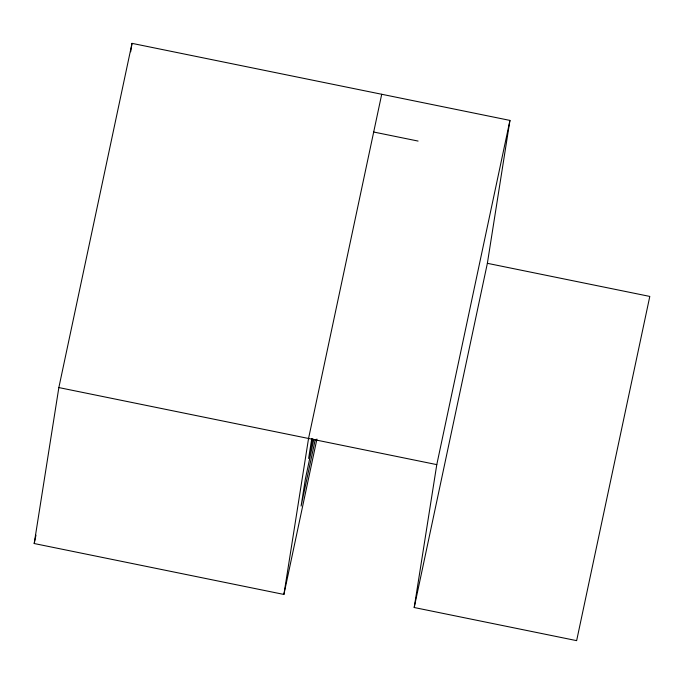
<?xml version="1.0" encoding="UTF-8"?>
<svg xmlns="http://www.w3.org/2000/svg" width="684" height="684" viewBox="0 0 684 684"><rect width="100%" height="100%" fill="white"/><g stroke="black" fill="none" stroke-linecap="round" stroke-linejoin="round"><path stroke-width="1.03" d="M316.931 439.025L283.903 594.439L34.2 543.532L58.85 387.572L132.012 43.357L509.948 120.41L487.367 263.314L414.205 607.52L576.638 640.643L649.8 296.428L487.367 263.314M130.678 51.787L132.012 43.357M283.903 594.439L308.552 438.478L381.715 94.272M311.759 438.606L308.621 458.46L312.819 438.683M414.205 607.52L436.785 464.624L509.948 120.41M34.2 543.532L35.97 535.187M313.794 439.376L305.389 478.92L301.097 506.083L315.247 439.487M373.686 132.021L418.086 141.066M58.85 387.572L436.785 464.624"/></g></svg>
